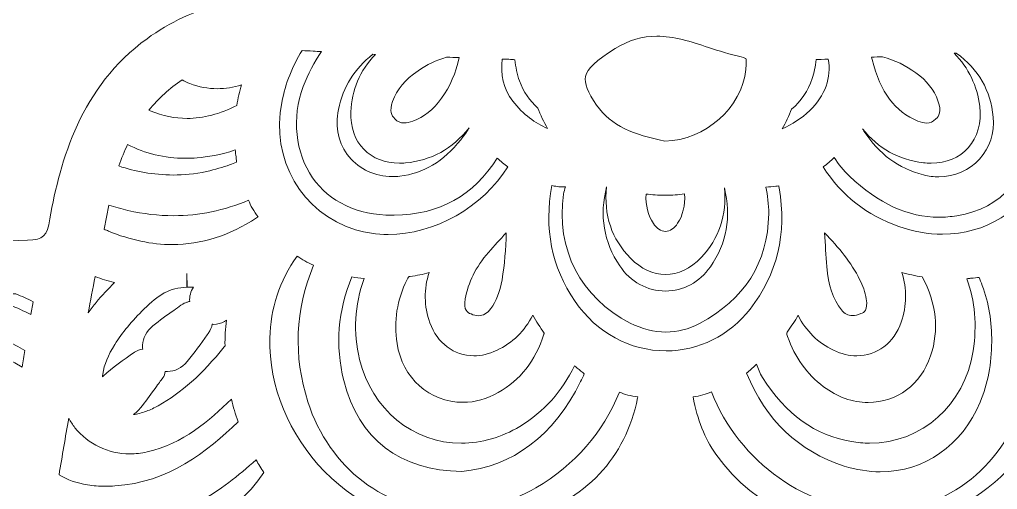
# Model space of a CAD drawing. Extents: x 40 to 1960, y -815 to -185.
# Drawn here: x 642.9 to 808.2, y -480.5 to -401.1 of the extents above; entities that cross this region are included whole.
import ezdxf

# ---------------------------------------------------------------- set-up
doc = ezdxf.new("R2010")
doc.units = 0
doc.header["$MEASUREMENT"] = 0
doc.layers.add('Layer 1', color=7, linetype='Continuous')

# ---------------------------------------------------------------- blocks, each defined once
blk = doc.blocks.new('block 2')
at = {"layer": 'Layer 1', "lineweight": 0}
for points, knots in [([(966.65, -591.68), (966.04, -589.04), (966.18, -589.01), (967.52, -588.66), (970.12, -587.98), (971.84, -586.81), (972.77, -585.09), (974.1, -582.65), (973.42, -579.75), (972.58, -577.24), (958.08, -533.92), (944.69, -498.78), (930.43, -466.66), (930.11, -465.94), (929.75, -465.24), (929.41, -464.57), (927.97, -461.78), (927.2, -460.08), (928.3, -457.65), (929.04, -456.02), (928.78, -454.76), (928.44, -453.99), (927.56, -452.04), (925.39, -451.38), (923.81, -450.89), (923.6, -450.83), (923.39, -450.76), (923.2, -450.7), (901.04, -443.43), (882.49, -439.65), (864.83, -438.8), (857.74, -438.46), (855.86, -436.89), (854.76, -430.4), (851.93, -413.71), (842.7, -402.97), (827.34, -398.49), (826.64, -398.28), (825.94, -398.21), (825.26, -398.14), (824.76, -398.09), (823.84, -398), (823.64, -397.85), (823.64, -397.84), (823.53, -397.67), (823.53, -397.11), (823.52, -395.38), (824.27, -394.51), (826.89, -393.22), (844.83, -384.36), (857.21, -369.74), (866.94, -356.6), (868.21, -354.9), (870.84, -351.35), (867.88, -347.58), (866.56, -345.89), (866.97, -344.51), (867.94, -341.8), (868.06, -341.47), (868.18, -341.14), (868.3, -340.8), (878.96, -309.79), (885.49, -280.97), (888.28, -252.68), (888.31, -252.36), (888.42, -251.91), (888.53, -251.44), (888.91, -249.82), (889.63, -246.79), (887, -245.19), (883.56, -243.09), (883.95, -240.84), (885.02, -236.72), (885.36, -235.42), (885.71, -234.07), (885.83, -232.71), (886.02, -230.78), (886.22, -228.86), (886.43, -226.93), (887.2, -219.73), (887.99, -212.27), (887.46, -204.86), (887.26, -202.09), (887.2, -199.89), (887.16, -198.11), (886.93, -189.5), (885.64, -188.84), (876.69, -188.16), (875.08, -188.04), (873.07, -187.89), (870.69, -187.65), (870, -187.58), (869.34, -187.55), (868.74, -187.55), (865.97, -187.55), (863.99, -188.29), (862.7, -189.82), (860.82, -192.07), (861.09, -195.3), (861.54, -197.87), (863.25, -207.75), (864.87, -217.83), (866.44, -227.58), (866.44, -227.58), (867.33, -233.12), (867.33, -233.12), (867.39, -233.54), (867.53, -233.94), (867.66, -234.3), (863.34, -235.24), (862.99, -238.85), (862.8, -240.85), (862.76, -241.32), (862.72, -241.76), (862.64, -242.14), (858.01, -266.8), (854.54, -293.75), (851.72, -326.96), (851.7, -327.18), (851.69, -327.4), (851.68, -327.61), (851.58, -329.05), (851.5, -329.58), (850.74, -330.31), (843.49, -337.24), (837.44, -345.28), (831.59, -353.05), (830.46, -354.56), (829.32, -356.07), (828.18, -357.58), (827.35, -358.67), (826.64, -359.82), (825.96, -360.94), (825.41, -361.84), (824.87, -362.71), (824.29, -363.53), (822.1, -349.98), (816.64, -336.66), (798.72, -332.25), (798.54, -332.21), (798.45, -332.16), (798.44, -332.16), (798.44, -332.16), (798.44, -332.16), (798.44, -332.16), (798.44, -332.16), (798.36, -332.01), (798.39, -331.61), (798.53, -329.1), (798.3, -326.68), (798.07, -324.33), (797.74, -320.92), (797.43, -317.69), (798.24, -314.36), (799.87, -307.63), (798.06, -300.06), (793.38, -294.11), (789.47, -289.14), (784.26, -286.28), (779.07, -286.28), (778.12, -286.28), (777.17, -286.38), (776.24, -286.57), (774.1, -287.01), (771.98, -287.23), (769.76, -287.23), (767.51, -287.23), (765.17, -287.01), (762.41, -286.54), (759.24, -286.01), (756.03, -285.74), (752.58, -285.74), (747.58, -285.74), (742.18, -286.3), (735.59, -287.51), (735.29, -287.56), (734.99, -287.63), (734.7, -287.69), (734.1, -287.82), (733.57, -287.93), (733.1, -287.93), (732.9, -287.93), (732.71, -287.91), (732.52, -287.87), (730.66, -287.47), (728.78, -287.26), (726.94, -287.26), (720.26, -287.26), (714.1, -290.01), (710.04, -294.8), (705.98, -299.61), (704.36, -305.95), (705.48, -312.66), (706.18, -316.78), (706.04, -320.73), (705.9, -324.91), (705.86, -326.33), (705.81, -327.76), (705.79, -329.19), (705.77, -331.71), (705.34, -332.25), (702.76, -333), (692.47, -335.98), (685.34, -343.15), (682.13, -353.71), (681.18, -356.85), (680.47, -360), (679.73, -363.34), (672.9, -353.02), (664.92, -342.8), (655.99, -332.93), (653.67, -330.36), (652.26, -328.15), (651.97, -324.46), (649.67, -295.75), (646.06, -267.67), (641.24, -241.02), (641.2, -240.76), (641.16, -240.47), (641.12, -240.18), (640.87, -238.42), (640.35, -234.74), (636.79, -234.52), (636.58, -234.51), (636.41, -234.49), (636.27, -234.47), (636.31, -234.33), (636.34, -234.18), (636.38, -234.05), (636.48, -233.65), (636.6, -233.2), (636.69, -232.71), (637.02, -230.84), (637.36, -228.97), (637.69, -227.1), (639.01, -219.81), (640.37, -212.28), (641.28, -204.78), (642.3, -196.46), (642.8, -192.28), (640.48, -189.65), (638.82, -187.78), (636.22, -187.54), (634.14, -187.54), (631.85, -187.54), (628.96, -187.86), (624.97, -188.3), (624.97, -188.3), (624.57, -188.34), (624.57, -188.34), (619.48, -188.9), (617.41, -191.06), (616.92, -196.31), (615.57, -210.99), (617.24, -225.38), (619.21, -240.05), (619.28, -240.54), (619.38, -241), (619.47, -241.41), (619.57, -241.86), (619.73, -242.6), (619.69, -242.78), (619.69, -242.78), (619.61, -242.88), (619.32, -243.02), (614.87, -245.24), (615.3, -249.27), (615.58, -251.94), (615.58, -251.94), (615.63, -252.45), (615.63, -252.45), (618.51, -281.06), (625.11, -310.1), (635.81, -341.23), (636.02, -341.84), (636.28, -342.41), (636.53, -342.95), (637.29, -344.61), (637.41, -345.14), (637.13, -345.5), (632.69, -351.26), (636.13, -355.66), (638.65, -358.87), (638.65, -358.87), (638.95, -359.25), (638.95, -359.25), (649.27, -372.49), (661.17, -385.82), (678.19, -393.72), (679.87, -394.5), (680.49, -395.54), (680.47, -397.55), (680.47, -397.66), (680.46, -397.74), (680.46, -397.8), (680.18, -397.89), (679.59, -397.96), (679.21, -398), (678.69, -398.06), (678.15, -398.12), (677.61, -398.26), (672.6, -399.58), (668.29, -401.57), (664.45, -404.37), (653.23, -412.52), (649.79, -424.92), (648.04, -434.8), (647.51, -437.82), (646.98, -438.33), (644.26, -438.41), (627.57, -438.92), (610.32, -441.99), (588.33, -448.37), (587.5, -448.6), (586.59, -448.8), (585.62, -449.01), (582.22, -449.74), (578.35, -450.57), (576.43, -453.83), (575.21, -455.9), (575.04, -458.51), (575.92, -461.8), (575.86, -461.9), (575.81, -462.01), (575.77, -462.11), (566.54, -482.69), (556, -506.68), (547.62, -530.91), (544.53, -539.84), (541.35, -548.9), (538.28, -557.67), (535.8, -564.74), (533.32, -571.81), (530.86, -578.88), (529.98, -581.43), (529.98, -583.47), (530.89, -585.1), (531.68, -586.53), (533.07, -587.48), (535.01, -587.92), (537.39, -588.47), (537.92, -589.15), (537.13, -592.92), (532.62, -614.36), (530.55, -638.04), (530.78, -665.29), (530.8, -666.88), (530.79, -668.3), (530.79, -669.55), (530.77, -675.14), (530.77, -677.94), (532.62, -679.8), (534.23, -681.42), (536.6, -681.55), (539.53, -681.55), (540.23, -681.55), (541.01, -681.54), (541.86, -681.53), (542.9, -681.51), (544.07, -681.5), (545.38, -681.5), (546.14, -681.5), (546.95, -681.5), (547.81, -681.52), (547.81, -681.52), (548.11, -681.52), (548.11, -681.52), (555.36, -681.52), (556.24, -676.77), (556.27, -673.19), (556.29, -670.8), (556.48, -668.32), (556.67, -665.93), (556.88, -663.36), (557.09, -660.71), (557.1, -658.05), (557.11, -653.33), (557.17, -648.53), (557.23, -643.88), (557.43, -628.6), (557.63, -612.81), (556.2, -597.23), (556.16, -596.77), (556.05, -596.29), (555.94, -595.79), (555.91, -595.69), (555.88, -595.55), (555.85, -595.41), (556.7, -595.64), (557.47, -595.75), (558.18, -595.75), (562.36, -595.75), (563.29, -592.14), (563.84, -589.99), (563.84, -589.99), (563.9, -589.78), (563.9, -589.78), (575.07, -546.76), (582.56, -513.46), (588.18, -481.82), (588.74, -478.68), (589.38, -478.68), (590.07, -478.68), (590.54, -478.68), (591.14, -478.77), (591.92, -478.94), (601.8, -481.18), (612.43, -482.23), (625.38, -482.23), (628.94, -482.23), (632.75, -482.15), (637.04, -481.99), (637.25, -481.98), (637.45, -481.98), (637.64, -481.98), (639.1, -481.98), (639.49, -482.22), (639.5, -482.22), (639.5, -482.22), (639.5, -482.22), (639.5, -482.22), (639.53, -482.27), (639.75, -482.74), (639.46, -484.73), (637.38, -499.13), (635.63, -512.13), (635.27, -525.36), (635.17, -528.86), (634.08, -530.76), (630.95, -532.9), (610.63, -546.77), (596.27, -566.4), (583.78, -585.53), (582.24, -587.9), (581.8, -589.94), (582.47, -591.59), (582.85, -592.5), (583.73, -593.69), (585.79, -594.13), (588.57, -594.74), (588.85, -596.19), (589.21, -599.41), (589.28, -600.04), (589.35, -600.69), (589.46, -601.33), (597.17, -646.35), (609.09, -690.15), (624.87, -731.49), (625.86, -734.08), (626.03, -736.33), (625.41, -738.78), (620.87, -756.68), (618.25, -774.61), (616.28, -789.79), (615.19, -798.2), (614.64, -802.43), (616.68, -805.53), (618.75, -808.69), (622.68, -809.55), (630.5, -811.27), (630.5, -811.27), (631.9, -811.58), (631.9, -811.58), (633.63, -811.96), (635.07, -812.14), (636.3, -812.14), (643.36, -812.14), (643.79, -805.65), (643.99, -802.53), (645.28, -782.97), (646.39, -762.1), (644.51, -740.93), (644.51, -740.93), (644.45, -740.33), (644.45, -740.33), (644.42, -739.94), (644.35, -739.28), (644.33, -738.77), (650.19, -735.26), (648.26, -730.18), (647.08, -727.08), (646.71, -726.11), (646.36, -725.19), (646.22, -724.42), (645.54, -720.56), (644.41, -716.78), (643.32, -713.12), (642.85, -711.54), (642.37, -709.9), (641.93, -708.3), (633.14, -676.22), (622.38, -641.64), (609.04, -602.59), (608.81, -601.91), (608.45, -601.28), (608.11, -600.67), (607.9, -600.32), (607.59, -599.77), (607.45, -599.42), (607.55, -599.37), (607.67, -599.31), (607.85, -599.24), (617.5, -595.61), (626.46, -590.81), (634.76, -586), (634.93, -587.56), (635.07, -588.84), (635.16, -590.13), (636.8, -613.48), (640.99, -633.67), (647.99, -651.85), (654.9, -669.82), (664.79, -689.74), (685.79, -701.24), (686.8, -701.79), (687.74, -703.2), (688.66, -704.57), (688.91, -704.94), (689.16, -705.32), (689.41, -705.67), (703.55, -725.84), (727.07, -737.88), (752.31, -737.88), (769.61, -737.88), (786.31, -731.98), (799.33, -721.28), (804.79, -716.79), (809.78, -711.66), (814.61, -706.71), (820.69, -700.46), (826.98, -694), (834.18, -688.89), (835.29, -688.1), (836.07, -687.05), (836.75, -686.12), (836.95, -685.86), (837.15, -685.59), (837.36, -685.33), (855.78, -662.36), (862.26, -635.24), (865.85, -614.19), (867.06, -607.11), (867.88, -600.09), (868.75, -592.65), (869, -590.49), (869.26, -588.28), (869.53, -586.05), (877.97, -591.46), (885.17, -595.06), (892.5, -597.57), (894.67, -598.31), (895.35, -598.93), (895.54, -599.32), (895.98, -600.22), (895.14, -602.61), (894.87, -603.39), (879.64, -646.9), (867.16, -687.77), (856.72, -728.33), (856.63, -728.7), (856.5, -729.1), (856.37, -729.52), (855.72, -731.58), (854.36, -735.88), (858.15, -737.41), (860.09, -738.19), (859.99, -738.67), (859.53, -740.97), (859.39, -741.65), (859.25, -742.36), (859.19, -743.11), (857.94, -761.33), (858.28, -780.91), (860.24, -804.71), (860.67, -809.85), (862.85, -812.46), (866.74, -812.46), (867.8, -812.46), (868.98, -812.26), (870.33, -811.84), (873.72, -810.78), (877.48, -810.15), (881.22, -810), (882.94, -809.94), (885.41, -809.64), (887.04, -807.82), (888.76, -805.9), (888.72, -803.19), (888.55, -800.81), (887.14, -781.4), (883.98, -761.52), (878.9, -740.05), (878.1, -736.68), (878.25, -733.89), (879.4, -730.71), (883.77, -718.62), (888.86, -704.28), (893.47, -689.69), (901.9, -662.96), (908.75, -634.22), (915.02, -599.24), (915.13, -598.65), (915.17, -598.06), (915.21, -597.49), (915.38, -595.24), (915.57, -595.12), (916.42, -594.92), (917.39, -594.69), (920.35, -594), (921.35, -591.48), (922.27, -589.18), (921.05, -586.83), (919.73, -584.85), (907.05, -565.68), (892.89, -545.84), (871.58, -532.22), (869.62, -530.97), (868.72, -530.09), (868.56, -528.18), (867.43, -514.42), (866.18, -499.75), (864.47, -484.97), (864.21, -482.69), (864.55, -482.26), (864.56, -482.25), (864.56, -482.25), (864.86, -481.98), (866.47, -481.98), (866.76, -481.98), (867.06, -481.99), (867.39, -482), (871.36, -482.19), (875.23, -482.29), (878.89, -482.29), (890.42, -482.29), (900.75, -481.38), (910.48, -479.51), (911.51, -479.31), (912.34, -479.21), (913.02, -479.21), (914.47, -479.21), (915.26, -479.21), (916.02, -483.45), (922.55, -520.11), (931.6, -556.58), (939.58, -587.42), (939.58, -587.42), (939.8, -588.25), (939.8, -588.25), (940.61, -591.49), (941.72, -595.91), (946.35, -595.91), (946.84, -595.91), (947.35, -595.86), (947.9, -595.74), (947.83, -597.15), (947.77, -598.42), (947.69, -599.69), (946.18, -623.05), (946.21, -647.24), (947.77, -673.65), (947.88, -675.6), (948.23, -681.53), (954.78, -681.53), (955.18, -681.53), (955.6, -681.51), (956.04, -681.46), (956.52, -681.42), (957.05, -681.39), (957.66, -681.39), (958.3, -681.39), (958.94, -681.42), (959.58, -681.44), (960.15, -681.46), (960.72, -681.48), (961.3, -681.49), (962.19, -681.5), (963.01, -681.51), (963.75, -681.51), (963.75, -681.51), (963.75, -681.51), (963.75, -681.51), (972.67, -681.51), (973.09, -678.88), (973.18, -669.75), (973.46, -639.57), (971.45, -615.04), (966.84, -592.55), (966.78, -592.27), (966.72, -591.98), (966.65, -591.68)], [0, 0, 0, 0, 1, 1, 1, 2, 2, 2, 3, 3, 3, 4, 4, 4, 5, 5, 5, 6, 6, 6, 7, 7, 7, 8, 8, 8, 9, 9, 9, 10, 10, 10, 11, 11, 11, 12, 12, 12, 13, 13, 13, 14, 14, 14, 15, 15, 15, 16, 16, 16, 17, 17, 17, 18, 18, 18, 19, 19, 19, 20, 20, 20, 21, 21, 21, 22, 22, 22, 23, 23, 23, 24, 24, 24, 25, 25, 25, 26, 26, 26, 27, 27, 27, 28, 28, 28, 29, 29, 29, 30, 30, 30, 31, 31, 31, 32, 32, 32, 33, 33, 33, 34, 34, 34, 35, 35, 35, 36, 36, 36, 37, 37, 37, 38, 38, 38, 39, 39, 39, 40, 40, 40, 41, 41, 41, 42, 42, 42, 43, 43, 43, 44, 44, 44, 45, 45, 45, 46, 46, 46, 47, 47, 47, 48, 48, 48, 49, 49, 49, 50, 50, 50, 51, 51, 51, 52, 52, 52, 53, 53, 53, 54, 54, 54, 55, 55, 55, 56, 56, 56, 57, 57, 57, 58, 58, 58, 59, 59, 59, 60, 60, 60, 61, 61, 61, 62, 62, 62, 63, 63, 63, 64, 64, 64, 65, 65, 65, 66, 66, 66, 67, 67, 67, 68, 68, 68, 69, 69, 69, 70, 70, 70, 71, 71, 71, 72, 72, 72, 73, 73, 73, 74, 74, 74, 75, 75, 75, 76, 76, 76, 77, 77, 77, 78, 78, 78, 79, 79, 79, 80, 80, 80, 81, 81, 81, 82, 82, 82, 83, 83, 83, 84, 84, 84, 85, 85, 85, 86, 86, 86, 87, 87, 87, 88, 88, 88, 89, 89, 89, 90, 90, 90, 91, 91, 91, 92, 92, 92, 93, 93, 93, 94, 94, 94, 95, 95, 95, 96, 96, 96, 97, 97, 97, 98, 98, 98, 99, 99, 99, 100, 100, 100, 101, 101, 101, 102, 102, 102, 103, 103, 103, 104, 104, 104, 105, 105, 105, 106, 106, 106, 107, 107, 107, 108, 108, 108, 109, 109, 109, 110, 110, 110, 111, 111, 111, 112, 112, 112, 113, 113, 113, 114, 114, 114, 115, 115, 115, 116, 116, 116, 117, 117, 117, 118, 118, 118, 119, 119, 119, 120, 120, 120, 121, 121, 121, 122, 122, 122, 123, 123, 123, 124, 124, 124, 125, 125, 125, 126, 126, 126, 127, 127, 127, 128, 128, 128, 129, 129, 129, 130, 130, 130, 131, 131, 131, 132, 132, 132, 133, 133, 133, 134, 134, 134, 135, 135, 135, 136, 136, 136, 137, 137, 137, 138, 138, 138, 139, 139, 139, 140, 140, 140, 141, 141, 141, 142, 142, 142, 143, 143, 143, 144, 144, 144, 145, 145, 145, 146, 146, 146, 147, 147, 147, 148, 148, 148, 149, 149, 149, 150, 150, 150, 151, 151, 151, 152, 152, 152, 153, 153, 153, 154, 154, 154, 155, 155, 155, 156, 156, 156, 157, 157, 157, 158, 158, 158, 159, 159, 159, 160, 160, 160, 161, 161, 161, 162, 162, 162, 163, 163, 163, 164, 164, 164, 165, 165, 165, 166, 166, 166, 167, 167, 167, 168, 168, 168, 169, 169, 169, 170, 170, 170, 171, 171, 171, 172, 172, 172, 173, 173, 173, 174, 174, 174, 175, 175, 175, 176, 176, 176, 177, 177, 177, 178, 178, 178, 179, 179, 179, 180, 180, 180, 181, 181, 181, 182, 182, 182, 183, 183, 183, 184, 184, 184, 185, 185, 185, 186, 186, 186, 187, 187, 187, 188, 188, 188, 189, 189, 189, 190, 190, 190, 191, 191, 191, 192, 192, 192, 193, 193, 193, 194, 194, 194, 195, 195, 195, 196, 196, 196, 197, 197, 197, 198, 198, 198, 199, 199, 199, 200, 200, 200, 201, 201, 201, 202, 202, 202, 203, 203, 203, 204, 204, 204, 205, 205, 205, 206, 206, 206, 207, 207, 207, 208, 208, 208, 209, 209, 209, 210, 210, 210, 211, 211, 211, 212, 212, 212, 213, 213, 213, 214, 214, 214, 215, 215, 215, 216, 216, 216, 217, 217, 217, 218, 218, 218, 219, 219, 219, 220, 220, 220, 221, 221, 221, 222, 222, 222, 223, 223, 223, 224, 224, 224, 225, 225, 225, 226, 226, 226, 227, 227, 227, 228, 228, 228, 229, 229, 229, 230, 230, 230, 230]), ([(751.97, -421.68), (746.72, -420.62), (742.95, -419.2), (740.42, -415.58), (738.93, -413.45), (738.32, -411.87), (738.56, -410.74), (738.83, -409.45), (740.33, -408.04), (743.58, -406.03), (745.89, -404.61), (748.12, -403.95), (750.58, -403.95), (753.47, -403.95), (756.32, -404.87), (759.34, -405.85), (761.12, -406.43), (762.96, -407.02), (764.87, -407.44), (765.47, -407.58), (765.62, -407.73), (765.62, -407.73), (765.69, -407.83), (765.78, -408.2), (765.64, -409.56), (765, -416.04), (758.77, -421.54), (751.97, -421.68)], [0, 0, 0, 0, 1, 1, 1, 2, 2, 2, 3, 3, 3, 4, 4, 4, 5, 5, 5, 6, 6, 6, 7, 7, 7, 8, 8, 8, 9, 9, 9, 9]), ([(687.23, -415.13), (687.86, -411.9), (689.02, -408.97), (690.66, -406.39), (691.28, -406.41), (691.9, -406.44), (692.5, -406.47), (692.98, -406.5), (693.46, -406.53), (693.93, -406.56), (692.68, -408.33), (691.65, -410.31), (690.84, -412.47), (688.88, -417.74), (689.49, -423.64), (692.42, -427.86), (695.26, -431.95), (700.03, -434.2), (705.86, -434.2), (705.86, -434.2), (706.21, -434.2), (706.21, -434.2), (713.84, -434.13), (719.7, -430.88), (723.63, -424.54), (724.2, -425.11), (724.82, -425.59), (725.42, -426.03), (721.22, -432.81), (713.04, -437.47), (705.2, -437.47), (703.29, -437.47), (701.43, -437.2), (699.67, -436.65), (690.56, -433.83), (685.33, -424.77), (687.23, -415.13)], [0, 0, 0, 0, 1, 1, 1, 2, 2, 2, 3, 3, 3, 4, 4, 4, 5, 5, 5, 6, 6, 6, 7, 7, 7, 8, 8, 8, 9, 9, 9, 10, 10, 10, 11, 11, 11, 12, 12, 12, 12]), ([(815.52, -427.03), (812.4, -433.53), (806.17, -437.41), (798.87, -437.41), (796.42, -437.41), (793.94, -436.97), (791.48, -436.11), (786.06, -434.22), (781.87, -430.92), (778.68, -426.04), (779.39, -425.57), (780, -425.02), (780.54, -424.46), (781.29, -425.55), (782.12, -426.63), (783.14, -427.6), (788.07, -432.27), (793.03, -434.54), (798.3, -434.54), (799.27, -434.54), (800.28, -434.46), (801.27, -434.3), (809, -433.09), (813.64, -427.6), (813.99, -419.24), (814.2, -414.27), (813.05, -409.98), (810.58, -406.44), (811.52, -406.41), (812.44, -406.39), (813.35, -406.36), (817.65, -413), (818.49, -420.82), (815.52, -427.03)], [0, 0, 0, 0, 1, 1, 1, 2, 2, 2, 3, 3, 3, 4, 4, 4, 5, 5, 5, 6, 6, 6, 7, 7, 7, 8, 8, 8, 9, 9, 9, 10, 10, 10, 11, 11, 11, 11]), ([(696.81, -416.33), (697.61, -412.48), (699.51, -409.42), (702.6, -407.01), (702.75, -407.01), (702.9, -407.02), (703.06, -407.03), (700.41, -409.8), (699.01, -413.06), (698.9, -416.75), (698.82, -419.33), (699.57, -421.51), (701.09, -423.07), (702.56, -424.6), (704.64, -425.41), (707.1, -425.41), (707.43, -425.41), (707.78, -425.39), (708.13, -425.36), (712.46, -424.98), (716.07, -422.99), (718.9, -419.42), (718.63, -419.97), (718.16, -420.59), (717.48, -421.44), (714.52, -425.12), (711.15, -427.14), (707.18, -427.6), (706.74, -427.65), (706.31, -427.68), (705.89, -427.68), (702.99, -427.68), (700.33, -426.46), (698.61, -424.34), (696.83, -422.16), (696.19, -419.32), (696.81, -416.33)], [0, 0, 0, 0, 1, 1, 1, 2, 2, 2, 3, 3, 3, 4, 4, 4, 5, 5, 5, 6, 6, 6, 7, 7, 7, 8, 8, 8, 9, 9, 9, 10, 10, 10, 11, 11, 11, 12, 12, 12, 12]), ([(710.25, -409.78), (711.73, -408.77), (713.31, -408.03), (715.07, -407.5), (715.78, -407.53), (716.49, -407.55), (717.2, -407.57), (716.64, -410.19), (715.66, -412.45), (714.23, -414.43), (712.85, -416.37), (711.25, -417.64), (709.35, -418.32), (708.8, -418.52), (708.31, -418.62), (707.89, -418.62), (707.27, -418.62), (706.79, -418.4), (706.32, -417.92), (705.8, -417.39), (705.36, -416.62), (705.95, -414.97), (706.67, -412.94), (708.07, -411.25), (710.25, -409.78)], [0, 0, 0, 0, 1, 1, 1, 2, 2, 2, 3, 3, 3, 4, 4, 4, 5, 5, 5, 6, 6, 6, 7, 7, 7, 8, 8, 8, 8]), ([(724.49, -407.82), (724.49, -407.82), (725.6, -407.86), (725.6, -407.86), (725.93, -407.87), (726.28, -407.89), (726.63, -407.92), (726.72, -409.17), (726.98, -410.37), (727.39, -411.5), (728.05, -413.33), (729.13, -414.89), (730.51, -416.09), (730.95, -417.28), (731.48, -418.44), (732.11, -419.54), (730.09, -418.66), (728.04, -417.22), (726.27, -414.91), (724.71, -412.88), (724.09, -410.32), (724.49, -407.82)], [0, 0, 0, 0, 1, 1, 1, 2, 2, 2, 3, 3, 3, 4, 4, 4, 5, 5, 5, 6, 6, 6, 7, 7, 7, 7]), ([(776.43, -416.51), (775.05, -417.83), (773.47, -418.87), (771.78, -419.6), (772.4, -418.53), (772.93, -417.42), (773.37, -416.26), (774.97, -414.96), (776.17, -413.19), (776.84, -411.1), (777.13, -410.18), (777.43, -409.09), (777.53, -407.91), (777.63, -407.9), (778.99, -407.85), (779.56, -407.83), (780.14, -410.96), (779.06, -413.99), (776.43, -416.51)], [0, 0, 0, 0, 1, 1, 1, 2, 2, 2, 3, 3, 3, 4, 4, 4, 5, 5, 5, 6, 6, 6, 6]), ([(795.64, -425.34), (796.08, -425.39), (796.53, -425.42), (796.96, -425.42), (799.5, -425.42), (801.73, -424.49), (803.23, -422.8), (804.79, -421.05), (805.48, -418.56), (805.16, -415.8), (804.75, -412.34), (803.3, -409.34), (800.83, -406.82), (800.96, -406.82), (801.08, -406.81), (801.21, -406.81), (804.97, -409.56), (807.01, -413.1), (807.44, -417.62), (807.7, -420.29), (806.88, -422.81), (805.15, -424.71), (803.41, -426.62), (800.9, -427.72), (798.25, -427.72), (797.4, -427.72), (796.54, -427.61), (795.68, -427.39), (791.43, -426.29), (788.13, -423.87), (785.6, -419.99), (785.5, -419.85), (785.42, -419.71), (785.34, -419.58), (788.01, -422.92), (791.47, -424.85), (795.64, -425.34)], [0, 0, 0, 0, 1, 1, 1, 2, 2, 2, 3, 3, 3, 4, 4, 4, 5, 5, 5, 6, 6, 6, 7, 7, 7, 8, 8, 8, 9, 9, 9, 10, 10, 10, 11, 11, 11, 12, 12, 12, 12]), ([(788.73, -407.42), (790.82, -408.01), (792.66, -408.9), (794.36, -410.13), (796.22, -411.47), (797.45, -413.03), (798.11, -414.88), (798.78, -416.74), (798.28, -417.43), (797.75, -417.94), (797.25, -418.42), (796.77, -418.63), (796.17, -418.63), (795.75, -418.63), (795.26, -418.52), (794.73, -418.3), (790.8, -416.69), (788.41, -413.48), (786.98, -407.89), (786.95, -407.76), (786.92, -407.64), (786.89, -407.51), (787.5, -407.48), (788.12, -407.45), (788.73, -407.42)], [0, 0, 0, 0, 1, 1, 1, 2, 2, 2, 3, 3, 3, 4, 4, 4, 5, 5, 5, 6, 6, 6, 7, 7, 7, 8, 8, 8, 8]), ([(670.37, -411.34), (670.79, -411.58), (671.24, -411.79), (671.7, -411.96), (673.22, -412.53), (674.77, -412.82), (676.32, -412.82), (677.69, -412.82), (679.06, -412.6), (680.42, -412.16), (680.1, -413.3), (679.82, -414.46), (679.63, -415.65), (676.77, -417.11), (673.95, -417.85), (671.25, -417.85), (669.17, -417.85), (667.06, -417.41), (665, -416.55), (664.93, -416.52), (664.85, -416.48), (664.78, -416.45), (666.4, -414.46), (668.27, -412.74), (670.37, -411.34)], [0, 0, 0, 0, 1, 1, 1, 2, 2, 2, 3, 3, 3, 4, 4, 4, 5, 5, 5, 6, 6, 6, 7, 7, 7, 8, 8, 8, 8]), ([(661.17, -422.25), (664.09, -423.77), (667.46, -424.59), (670.91, -424.59), (671.57, -424.59), (672.24, -424.56), (672.91, -424.5), (674.6, -424.35), (676.96, -424.05), (679.36, -423.18), (679.38, -423.48), (679.42, -423.77), (679.45, -424.03), (679.5, -424.44), (679.56, -424.89), (679.59, -425.23), (679.25, -425.37), (678.79, -425.54), (678.41, -425.68), (677.29, -426.09), (676, -426.46), (674.48, -426.82), (672.57, -427.27), (670.58, -427.38), (668.87, -427.42), (665.46, -427.36), (662.44, -426.86), (659.7, -425.88), (660.14, -424.61), (660.63, -423.4), (661.17, -422.25)], [0, 0, 0, 0, 1, 1, 1, 2, 2, 2, 3, 3, 3, 4, 4, 4, 5, 5, 5, 6, 6, 6, 7, 7, 7, 8, 8, 8, 9, 9, 9, 10, 10, 10, 10]), ([(736.78, -448.76), (732.81, -442.97), (731.5, -436.4), (732.87, -429.21), (733.01, -429.23), (733.13, -429.25), (733.25, -429.27), (733.35, -429.28), (733.45, -429.3), (733.54, -429.32), (733.87, -429.38), (734.21, -429.42), (734.59, -429.42), (734.78, -429.42), (734.96, -429.41), (735.14, -429.39), (735.02, -429.79), (734.91, -430.21), (734.85, -430.64), (733.45, -439.84), (737.76, -448.19), (746.09, -452.42), (748.1, -453.44), (750.12, -453.95), (752.12, -453.95), (754.07, -453.95), (755.99, -453.46), (757.83, -452.49), (765.42, -448.46), (769.35, -442.26), (769.51, -433.98), (769.5, -432.35), (769.34, -430.85), (769.03, -429.44), (769.6, -429.42), (770.17, -429.38), (770.73, -429.31), (770.73, -429.31), (771.09, -429.27), (771.21, -429.25), (771.23, -429.37), (771.25, -429.49), (771.27, -429.58), (772.61, -437.31), (770.96, -444.2), (766.35, -450.08), (762.83, -454.56), (757.66, -457.13), (752.16, -457.13), (746.04, -457.13), (740.43, -454.08), (736.78, -448.76)], [0, 0, 0, 0, 1, 1, 1, 2, 2, 2, 3, 3, 3, 4, 4, 4, 5, 5, 5, 6, 6, 6, 7, 7, 7, 8, 8, 8, 9, 9, 9, 10, 10, 10, 11, 11, 11, 12, 12, 12, 13, 13, 13, 14, 14, 14, 15, 15, 15, 16, 16, 16, 17, 17, 17, 17]), ([(746.16, -441.48), (747.93, -443.28), (749.98, -444.23), (752.07, -444.23), (754.21, -444.23), (756.29, -443.24), (758.08, -441.36), (761.11, -438.17), (762.46, -434.11), (762.02, -429.6), (763.22, -434.47), (762.42, -438.94), (759.65, -442.92), (757.83, -445.52), (755.07, -447.02), (752.06, -447.02), (748.96, -447.02), (746.14, -445.46), (744.32, -442.74), (741.62, -438.73), (740.88, -434.24), (742.11, -429.38), (741.6, -434.18), (742.96, -438.24), (746.16, -441.48)], [0, 0, 0, 0, 1, 1, 1, 2, 2, 2, 3, 3, 3, 4, 4, 4, 5, 5, 5, 6, 6, 6, 7, 7, 7, 8, 8, 8, 8]), ([(748.77, -430.62), (749.81, -430.76), (750.86, -430.83), (751.91, -430.83), (751.91, -430.83), (752.07, -430.83), (752.07, -430.83), (753.15, -430.83), (754.23, -430.75), (755.3, -430.59), (755.39, -432.6), (755, -434.23), (754.12, -435.57), (753.55, -436.43), (752.8, -436.93), (752.05, -436.93), (751.3, -436.93), (750.58, -436.45), (750.01, -435.59), (749.11, -434.21), (748.7, -432.58), (748.77, -430.62)], [0, 0, 0, 0, 1, 1, 1, 2, 2, 2, 3, 3, 3, 4, 4, 4, 5, 5, 5, 6, 6, 6, 7, 7, 7, 7]), ([(658.01, -432.48), (659.05, -432.84), (660.13, -433.15), (661.23, -433.4), (663.81, -433.99), (666.41, -434.29), (668.93, -434.29), (673.27, -434.29), (677.53, -433.41), (681.61, -431.67), (681.96, -432.55), (682.47, -433.59), (683.23, -434.45), (683.15, -434.51), (683.05, -434.57), (682.94, -434.65), (678.41, -437.65), (673.62, -439.17), (668.72, -439.17), (665.23, -439.17), (661.6, -438.4), (657.94, -436.89), (657.7, -436.79), (657.46, -436.69), (657.22, -436.59), (657.22, -436.59), (658.01, -432.48), (658.01, -432.48)], [0, 0, 0, 0, 1, 1, 1, 2, 2, 2, 3, 3, 3, 4, 4, 4, 5, 5, 5, 6, 6, 6, 7, 7, 7, 8, 8, 8, 9, 9, 9, 9]), ([(718.24, -448.32), (718.71, -445.57), (719.99, -443.01), (722.16, -440.48), (723.12, -439.37), (724.12, -438.28), (725.16, -437.17), (725.06, -439.91), (724.91, -442.54), (724.44, -445.1), (724.05, -447.25), (723.46, -448.76), (722.55, -449.99), (721.96, -450.78), (721.26, -451.19), (720.48, -451.19), (720.08, -451.19), (719.65, -451.09), (719.2, -450.89), (718.59, -450.63), (717.89, -450.32), (718.24, -448.32)], [0, 0, 0, 0, 1, 1, 1, 2, 2, 2, 3, 3, 3, 4, 4, 4, 5, 5, 5, 6, 6, 6, 7, 7, 7, 7]), ([(778.96, -437.19), (781.32, -439.69), (783.48, -442.16), (784.87, -445.08), (785.36, -446.11), (785.84, -447.21), (786, -448.35), (786.28, -450.3), (785.64, -450.59), (785.07, -450.84), (784.58, -451.06), (784.1, -451.17), (783.66, -451.17), (782.91, -451.17), (782.28, -450.84), (781.78, -450.2), (780.36, -448.38), (779.58, -446.06), (779.32, -442.89), (779.17, -441.03), (779.06, -439.14), (778.96, -437.19)], [0, 0, 0, 0, 1, 1, 1, 2, 2, 2, 3, 3, 3, 4, 4, 4, 5, 5, 5, 6, 6, 6, 7, 7, 7, 7]), ([(689.81, -441.1), (690.6, -441.69), (691.53, -442.22), (692.61, -442.66), (689.47, -450.17), (689.14, -457.94), (691.64, -465.76), (695.24, -476.99), (704.8, -484.25), (715.99, -484.25), (720.81, -484.25), (725.72, -482.87), (730.18, -480.26), (736.75, -476.41), (741.49, -470.97), (744.28, -464.1), (745.13, -464.46), (746.21, -464.8), (747.39, -464.9), (747.38, -464.94), (747.37, -464.99), (747.36, -465.04), (745.25, -475.35), (738.8, -482.17), (727.65, -485.88), (724.58, -486.9), (721.3, -487.42), (717.88, -487.42), (717.88, -487.42), (717.4, -487.42), (717.4, -487.42), (708.98, -487.42), (700.61, -483.8), (694.43, -477.49), (688.39, -471.32), (685.03, -463.11), (685.2, -454.98), (685.31, -449.97), (686.86, -445.3), (689.81, -441.1)], [0, 0, 0, 0, 1, 1, 1, 2, 2, 2, 3, 3, 3, 4, 4, 4, 5, 5, 5, 6, 6, 6, 7, 7, 7, 8, 8, 8, 9, 9, 9, 10, 10, 10, 11, 11, 11, 12, 12, 12, 13, 13, 13, 13]), ([(818.27, -461.29), (815.07, -476.9), (801.58, -487.4), (784.66, -487.42), (777.53, -487.04), (767.59, -484.5), (760.56, -474.56), (758.71, -471.94), (757.45, -468.78), (756.73, -464.92), (757.9, -464.74), (758.92, -464.46), (759.81, -464.08), (764.5, -475.96), (776.15, -484.21), (788.28, -484.21), (788.56, -484.21), (788.85, -484.21), (789.14, -484.2), (800.78, -483.81), (810.45, -475.38), (813.19, -463.22), (814.81, -456.04), (814.24, -449.13), (811.48, -442.65), (812.56, -442.2), (813.49, -441.69), (814.28, -441.11), (818.51, -447.16), (819.81, -453.77), (818.27, -461.29)], [0, 0, 0, 0, 1, 1, 1, 2, 2, 2, 3, 3, 3, 4, 4, 4, 5, 5, 5, 6, 6, 6, 7, 7, 7, 8, 8, 8, 9, 9, 9, 10, 10, 10, 10]), ([(671.66, -448.78), (671.49, -448.81), (671.32, -448.86), (671.17, -448.92), (670.95, -449), (670.58, -449.12), (670.19, -449.41), (669.78, -449.7), (669.37, -449.99), (668.96, -450.28), (667.79, -451.11), (666.59, -451.97), (665.44, -452.92), (664.37, -453.81), (663.75, -454.97), (663.69, -456.18), (663.68, -456.4), (663.69, -456.62), (663.72, -456.83), (663.25, -456.9), (662.79, -457.08), (662.35, -457.37), (660.41, -458.65), (658.63, -460), (657.05, -461.38), (657, -461.42), (656.96, -461.47), (656.92, -461.51), (656.93, -461.35), (656.94, -461.2), (656.97, -461.04), (657.22, -459.46), (657.87, -457.87), (659.02, -456.04), (660.27, -454.03), (661.89, -452.06), (663.97, -450.03), (666.33, -447.73), (668.27, -446.39), (671.2, -446.39), (671.2, -446.39), (671.2, -444.04), (671.2, -444.04), (671.2, -444.04), (671.25, -446.39), (671.25, -446.39), (671.25, -446.39), (671.34, -446.39), (671.34, -446.39), (671.66, -446.39), (671.98, -446.38), (672.3, -446.36), (671.81, -447.1), (671.6, -447.94), (671.66, -448.78)], [0, 0, 0, 0, 1, 1, 1, 2, 2, 2, 3, 3, 3, 4, 4, 4, 5, 5, 5, 6, 6, 6, 7, 7, 7, 8, 8, 8, 9, 9, 9, 10, 10, 10, 11, 11, 11, 12, 12, 12, 13, 13, 13, 14, 14, 14, 15, 15, 15, 16, 16, 16, 17, 17, 17, 18, 18, 18, 18]), ([(712.25, -452.38), (713.48, -455.82), (716.32, -457.96), (719.67, -457.96), (719.67, -457.96), (719.67, -457.96), (719.67, -457.96), (720.95, -457.96), (722.25, -457.65), (723.53, -457.05), (726.23, -455.78), (728.27, -453.78), (729.64, -451.1), (730.22, -452.14), (730.86, -453.16), (731.58, -454.15), (731.57, -454.2), (731.55, -454.26), (731.52, -454.33), (730.04, -458.84), (727.51, -462.06), (723.79, -464.18), (721.89, -465.27), (719.89, -465.82), (717.84, -465.82), (712.18, -465.82), (707.6, -461.73), (706.7, -455.87), (706.12, -452.11), (706.68, -448.58), (708.4, -445.06), (708.59, -444.68), (708.69, -444.6), (708.69, -444.6), (708.69, -444.6), (708.75, -444.57), (708.92, -444.55), (710.02, -444.42), (711.08, -444.19), (712.12, -443.89), (711.2, -446.66), (711.25, -449.58), (712.25, -452.38)], [0, 0, 0, 0, 1, 1, 1, 2, 2, 2, 3, 3, 3, 4, 4, 4, 5, 5, 5, 6, 6, 6, 7, 7, 7, 8, 8, 8, 9, 9, 9, 10, 10, 10, 11, 11, 11, 12, 12, 12, 13, 13, 13, 14, 14, 14, 14]), ([(780.48, -457.03), (781.76, -457.65), (783.08, -457.96), (784.38, -457.96), (787.81, -457.96), (790.69, -455.78), (791.9, -452.28), (792.86, -449.48), (792.89, -446.66), (791.99, -443.87), (793.12, -444.18), (794.27, -444.45), (795.44, -444.63), (797.87, -449.19), (798.34, -453.55), (796.86, -457.97), (795.23, -462.82), (791.19, -465.83), (786.31, -465.84), (783.67, -465.84), (781.06, -464.92), (778.77, -463.18), (775.94, -461.03), (773.95, -458.26), (772.69, -454.71), (772.48, -454.13), (772.53, -454.07), (772.74, -453.79), (773.39, -452.93), (773.95, -452.04), (774.47, -451.12), (775.81, -453.78), (777.82, -455.76), (780.48, -457.03)], [0, 0, 0, 0, 1, 1, 1, 2, 2, 2, 3, 3, 3, 4, 4, 4, 5, 5, 5, 6, 6, 6, 7, 7, 7, 8, 8, 8, 9, 9, 9, 10, 10, 10, 11, 11, 11, 11]), ([(655.68, -444.58), (656.7, -444.97), (657.78, -445.3), (658.96, -445.59), (657.86, -446.67), (656.81, -447.76), (655.85, -448.95), (655.41, -449.5), (654.96, -450.08), (654.52, -450.68), (654.9, -448.65), (655.29, -446.62), (655.68, -444.58)], [0, 0, 0, 0, 1, 1, 1, 2, 2, 2, 3, 3, 3, 4, 4, 4, 4]), ([(700.38, -458.57), (702.43, -467.05), (709.35, -472.74), (717.59, -472.74), (720.97, -472.74), (724.38, -471.75), (727.46, -469.89), (731.56, -467.4), (734.65, -463.96), (736.66, -459.65), (736.7, -459.68), (737.13, -460.03), (737.13, -460.03), (737.56, -460.38), (738.03, -460.76), (738.32, -461.03), (738.16, -461.41), (737.88, -461.98), (737.71, -462.33), (733.23, -471.44), (726.1, -476.82), (717.64, -477.49), (707.23, -477.45), (700.15, -472.01), (697.7, -462.16), (696.22, -456.21), (696.69, -450.31), (699.08, -444.62), (699.73, -444.76), (700.42, -444.86), (701.14, -444.92), (699.53, -449.42), (699.27, -454.01), (700.38, -458.57)], [0, 0, 0, 0, 1, 1, 1, 2, 2, 2, 3, 3, 3, 4, 4, 4, 5, 5, 5, 6, 6, 6, 7, 7, 7, 8, 8, 8, 9, 9, 9, 10, 10, 10, 11, 11, 11, 11]), ([(802.98, -444.94), (803.2, -444.92), (803.42, -444.89), (803.63, -444.87), (804.22, -444.8), (804.71, -444.74), (805.06, -444.71), (805.21, -445.06), (805.41, -445.59), (805.59, -446.07), (806.69, -449.02), (807.23, -452.22), (807.19, -455.6), (807.18, -459.31), (806.53, -462.64), (805.22, -465.78), (802.14, -473.16), (795.84, -477.56), (788.36, -477.56), (786.35, -477.56), (784.31, -477.23), (782.28, -476.59), (774.56, -474.12), (769.01, -468.84), (765.77, -460.89), (766.32, -460.47), (766.81, -460), (767.26, -459.57), (767.32, -459.51), (767.39, -459.45), (767.45, -459.38), (767.7, -460.11), (767.99, -460.91), (768.44, -461.62), (772.42, -467.87), (777.34, -471.42), (783.48, -472.46), (784.5, -472.64), (785.53, -472.72), (786.55, -472.72), (786.55, -472.72), (786.55, -472.72), (786.55, -472.72), (795.41, -472.72), (802.61, -466.3), (804.05, -457.11), (804.72, -452.82), (804.36, -448.74), (802.98, -444.94)], [0, 0, 0, 0, 1, 1, 1, 2, 2, 2, 3, 3, 3, 4, 4, 4, 5, 5, 5, 6, 6, 6, 7, 7, 7, 8, 8, 8, 9, 9, 9, 10, 10, 10, 11, 11, 11, 12, 12, 12, 13, 13, 13, 14, 14, 14, 15, 15, 15, 16, 16, 16, 16]), ([(641.36, -447.55), (641.65, -447.52), (641.96, -447.5), (642.29, -447.49), (643.27, -447.9), (644.24, -448.34), (645.19, -448.82), (645.19, -448.82), (644.83, -451), (644.83, -451), (642.47, -449.79), (640.03, -448.77), (637.5, -447.95), (638.78, -447.81), (640.07, -447.67), (641.36, -447.55)], [0, 0, 0, 0, 1, 1, 1, 2, 2, 2, 3, 3, 3, 4, 4, 4, 5, 5, 5, 5]), ([(621.19, -453.84), (620.46, -453.84), (619.73, -453.86), (618.99, -453.89), (607.91, -454.38), (598.23, -458.7), (590.21, -466.73), (589.76, -466.57), (589.28, -466.42), (588.76, -466.27), (588.42, -465.92), (588.06, -465.67), (587.71, -465.49), (591.8, -461.22), (596.57, -457.81), (601.94, -455.35), (608.22, -452.47), (614.72, -451.18), (623.01, -451.18), (623.01, -451.18), (623.15, -451.18), (623.15, -451.18), (630.56, -451.42), (637.51, -453.39), (643.83, -457.04), (643.67, -457.98), (643.51, -458.93), (643.36, -459.87), (636.73, -455.87), (629.29, -453.84), (621.19, -453.84)], [0, 0, 0, 0, 1, 1, 1, 2, 2, 2, 3, 3, 3, 4, 4, 4, 5, 5, 5, 6, 6, 6, 7, 7, 7, 8, 8, 8, 9, 9, 9, 10, 10, 10, 10]), ([(663.04, -467.12), (663.9, -466.13), (664.66, -465.08), (665.38, -464.07), (665.67, -463.67), (665.96, -463.27), (666.25, -462.88), (666.45, -462.61), (666.64, -462.35), (666.84, -462.07), (666.84, -462.07), (667.12, -461.69), (667.12, -461.69), (667.35, -461.37), (667.48, -460.99), (667.52, -460.59), (667.65, -460.61), (667.78, -460.61), (667.89, -460.61), (669.14, -460.61), (670.33, -460.02), (671.24, -458.94), (672.47, -457.47), (673.57, -455.91), (674.64, -454.4), (674.64, -454.4), (674.79, -454.18), (674.79, -454.18), (675.19, -453.62), (675.38, -453.1), (675.47, -452.63), (675.54, -452.64), (675.62, -452.65), (675.69, -452.65), (676.33, -452.65), (676.97, -452.48), (677.55, -452.17), (677.67, -452.1), (677.78, -452.03), (677.89, -451.96), (677.7, -453.37), (677.61, -454.81), (677.63, -456.28), (677.63, -456.28), (677.61, -456.33), (677.51, -456.45), (673.77, -461.07), (670.23, -464.23), (666.36, -466.4), (665.71, -466.76), (665.03, -467.07), (664.34, -467.33), (663.53, -467.64), (662.81, -467.82), (662.17, -467.9), (662.48, -467.68), (662.78, -467.43), (663.04, -467.12)], [0, 0, 0, 0, 1, 1, 1, 2, 2, 2, 3, 3, 3, 4, 4, 4, 5, 5, 5, 6, 6, 6, 7, 7, 7, 8, 8, 8, 9, 9, 9, 10, 10, 10, 11, 11, 11, 12, 12, 12, 13, 13, 13, 14, 14, 14, 15, 15, 15, 16, 16, 16, 17, 17, 17, 18, 18, 18, 19, 19, 19, 19]), ([(651.23, -468.53), (651.53, -469.08), (651.89, -469.61), (652.28, -470.12), (654.5, -472.92), (657.88, -474.53), (661.55, -474.53), (662.51, -474.53), (663.49, -474.42), (664.46, -474.2), (670.54, -472.83), (675.01, -468.92), (678.71, -465.29), (679.03, -466.58), (679.38, -467.85), (679.84, -469.1), (674.62, -474.2), (668.07, -479.36), (659.04, -479.96), (658.49, -480), (657.95, -480.02), (657.44, -480.02), (656.37, -480.02), (655.36, -479.94), (654.41, -479.79), (652.57, -479.49), (650.96, -478.91), (649.59, -478.08), (650.12, -474.89), (650.66, -471.7), (651.23, -468.53)], [0, 0, 0, 0, 1, 1, 1, 2, 2, 2, 3, 3, 3, 4, 4, 4, 5, 5, 5, 6, 6, 6, 7, 7, 7, 8, 8, 8, 9, 9, 9, 10, 10, 10, 10]), ([(648.45, -485.18), (648.89, -485.34), (649.34, -485.49), (649.8, -485.62), (652.6, -486.41), (655.42, -486.81), (658.16, -486.81), (664.99, -486.81), (671.75, -484.31), (678.26, -479.38), (679.87, -478.16), (681.4, -476.84), (682.88, -475.55), (683.31, -476.26), (683.74, -476.98), (684.19, -477.69), (679.1, -485.45), (668.56, -490.64), (657.81, -490.64), (654.31, -490.64), (650.91, -490.08), (647.88, -489), (648.06, -487.74), (648.26, -486.46), (648.45, -485.18)], [0, 0, 0, 0, 1, 1, 1, 2, 2, 2, 3, 3, 3, 4, 4, 4, 5, 5, 5, 6, 6, 6, 7, 7, 7, 8, 8, 8, 8])]:
    blk.add_open_spline(points, degree=3, knots=knots, dxfattribs=at)

msp = doc.modelspace()

# ---------------------------------------------------------------- block references
at = {"layer": 'Layer 1'}
msp.add_blockref('block 2', (0, 0), dxfattribs=at)

doc.saveas('drawing.dxf')
